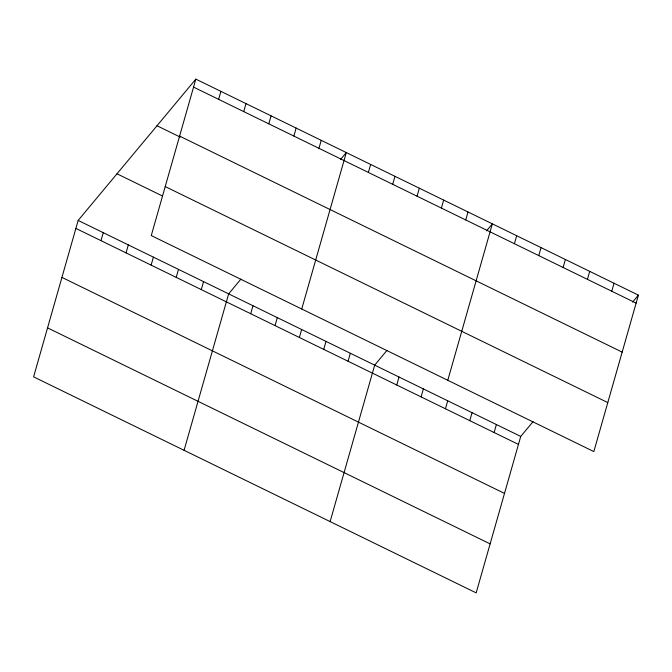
<?xml version="1.0" encoding="UTF-8"?>
<svg xmlns="http://www.w3.org/2000/svg" width="672" height="672" viewBox="0 0 672 672"><rect width="100%" height="100%" fill="white"/><g stroke="black" fill="none" stroke-linecap="round" stroke-linejoin="round"><path stroke-width="1.01" d="M195.829 79.128L151.267 235.57L593.838 451.576L638.4 295.134L195.829 79.128L78.162 220.424L33.6 376.866L476.171 592.872L520.733 436.43L533.03 421.672M100.968 240.652L103.244 232.663M126.05 252.89L128.318 244.902M151.124 265.129L153.401 257.149M218.635 99.355L220.903 91.367M176.207 277.368L178.483 269.388M243.709 111.594L245.986 103.606M201.281 289.607L203.557 281.627M268.792 123.833L271.068 115.853M184.078 450.307L228.64 293.866L240.937 279.098M293.866 136.072L296.142 128.092M250.706 313.732L252.983 305.743M318.948 148.319L321.224 140.33M275.05 325.609L277.318 317.629M301.736 309.011L346.298 152.569L340.477 159.566M299.384 337.495L301.661 329.507M368.365 172.435L370.642 164.455M323.728 349.373L326.004 341.393M392.708 184.313L394.985 176.333M348.071 361.25L350.347 353.27M417.052 196.199L419.328 188.21M330.12 521.59L374.69 365.148L386.98 350.381M441.395 208.076L443.671 200.096M396.757 385.014L399.025 377.034M465.738 219.954L468.006 211.974M421.092 396.892L423.368 388.912M447.787 380.293L492.349 223.852L486.528 230.849M445.435 408.778L447.712 400.789M514.416 243.718L516.692 235.738M469.778 420.655L472.055 412.675M538.759 255.604L541.036 247.615M494.122 432.541L496.39 424.553M563.102 267.481L565.379 259.493M587.446 279.359L589.714 271.379M611.78 291.245L614.057 283.256M632.579 302.131L638.4 295.134M193.553 87.108L636.124 303.122M179.6 136.105L622.171 352.111M156.996 125.756L180.222 137.088M165.22 186.581L607.79 402.587M116.995 173.796L162.506 196.014M78.162 220.424L520.733 436.43M75.886 228.404L518.465 444.419M61.933 277.402L504.504 493.408M47.552 327.869L490.132 543.883"/></g></svg>
